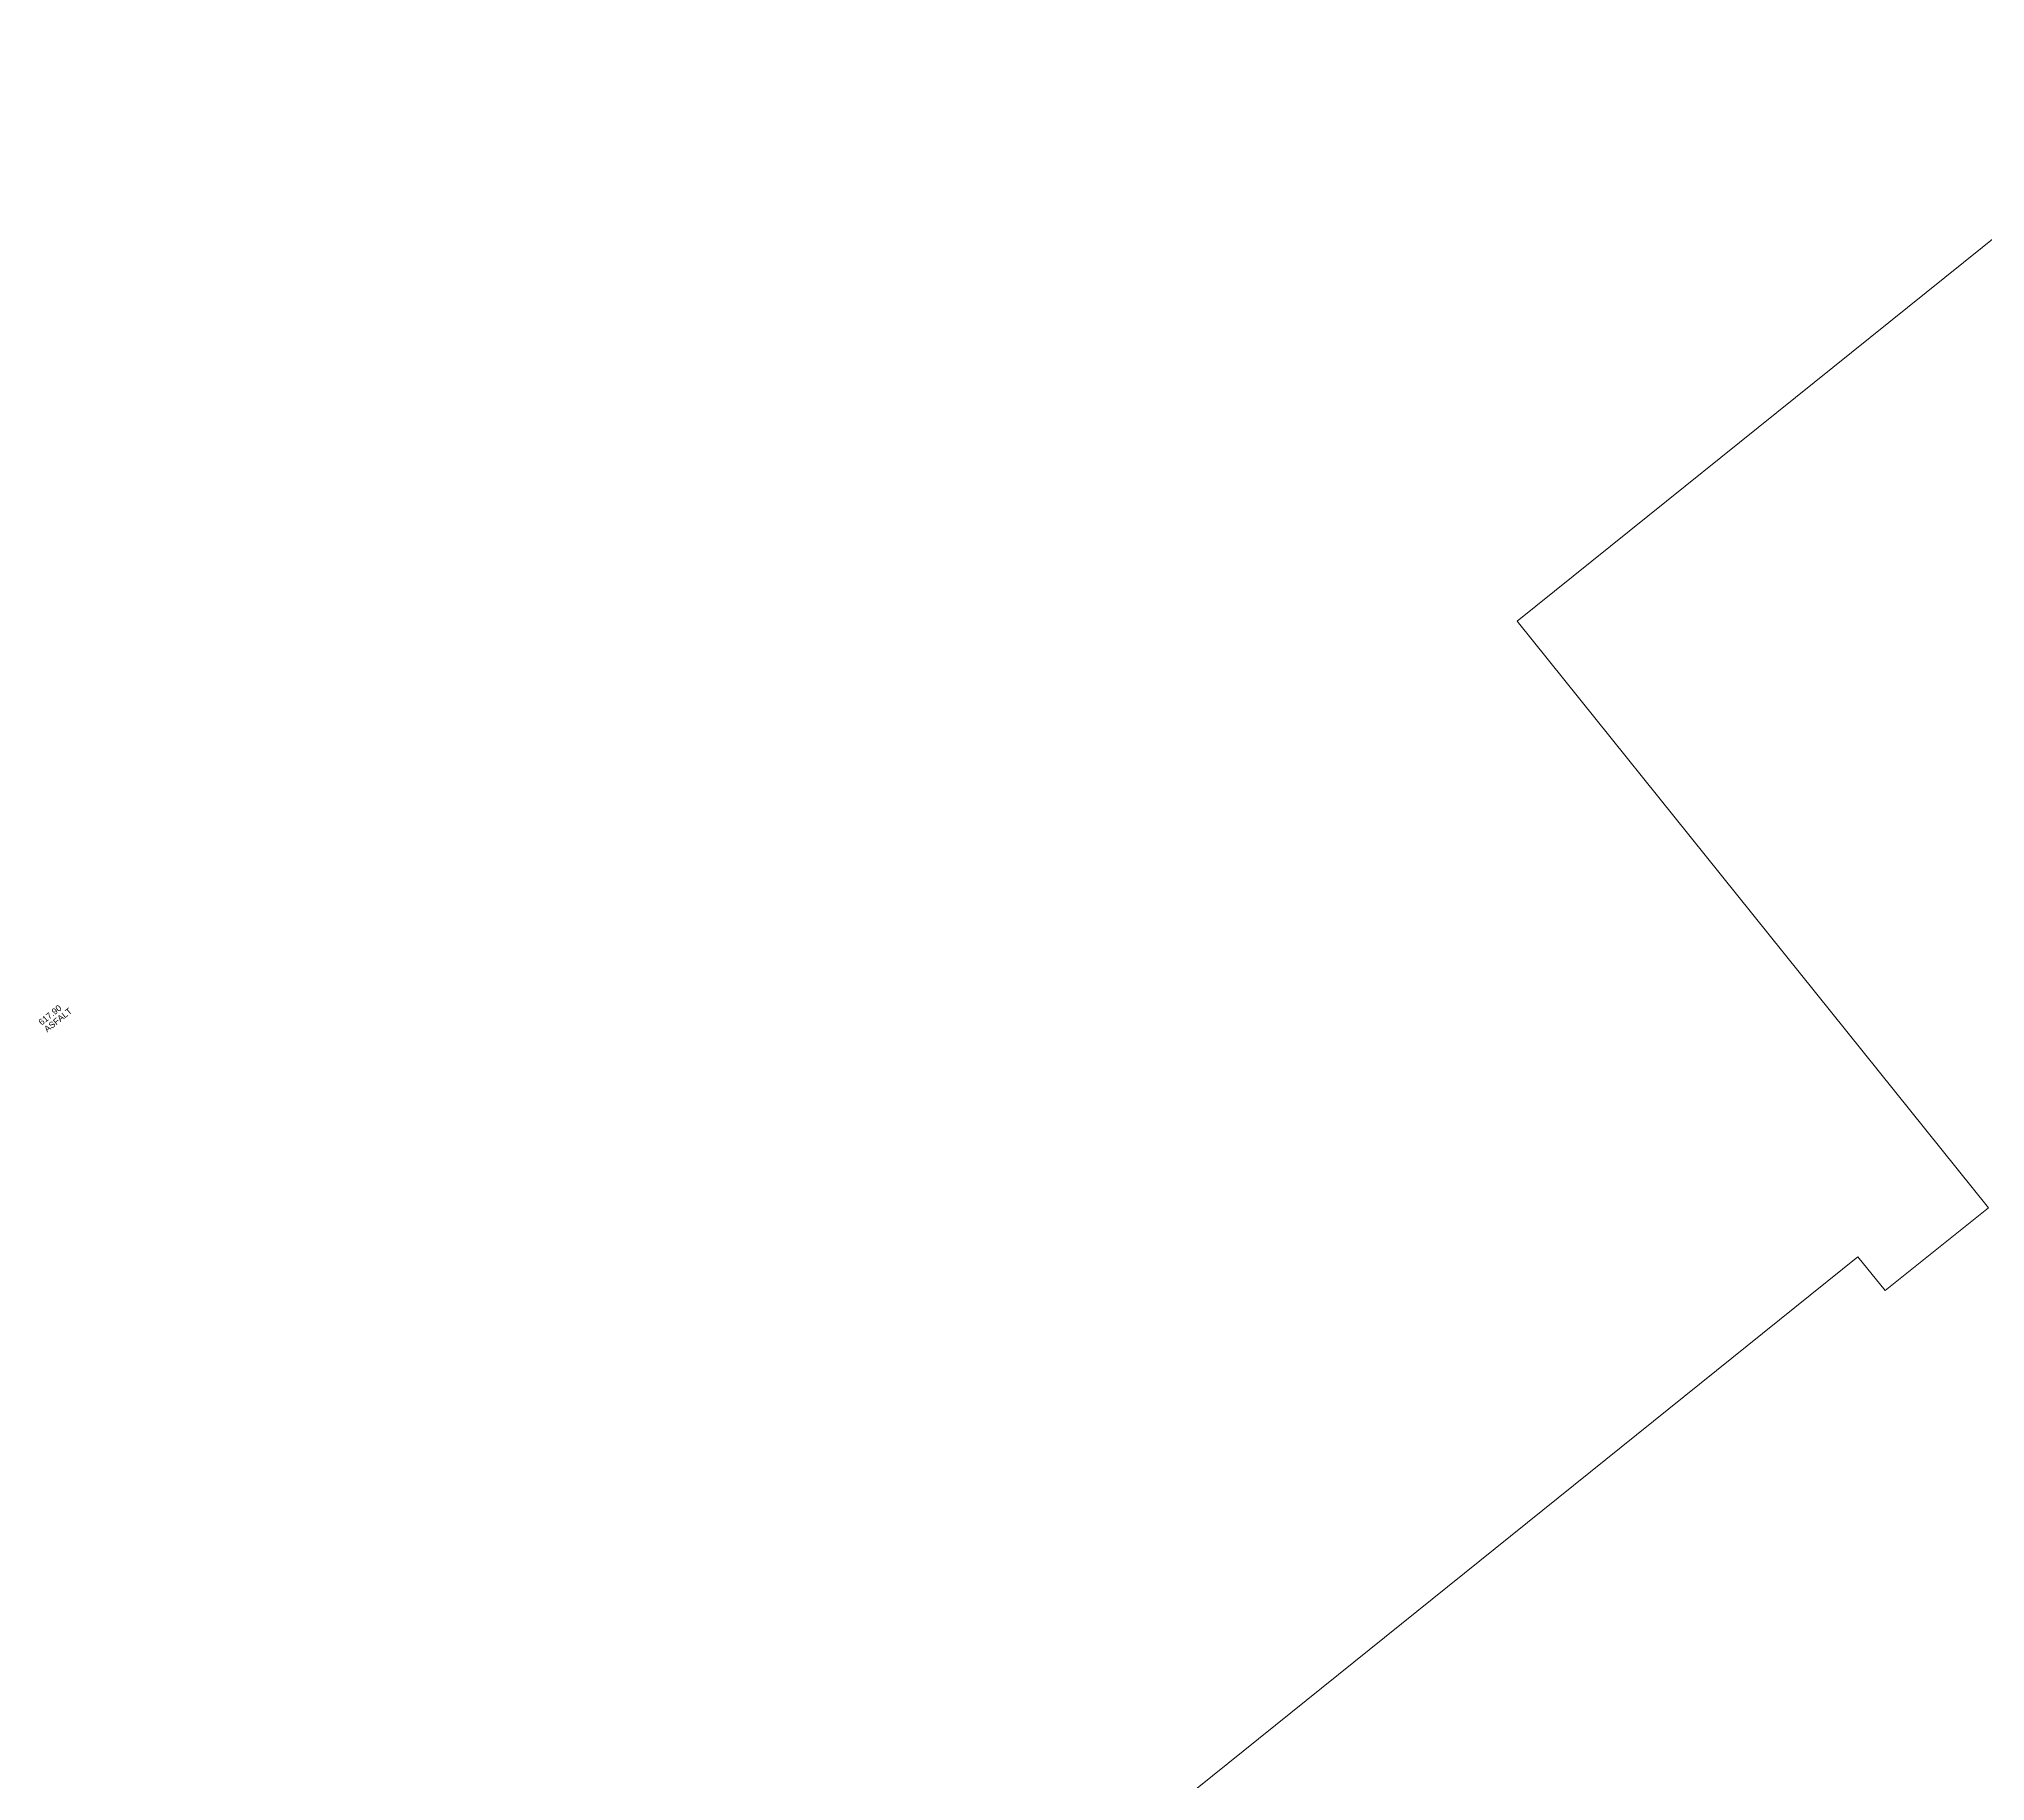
# Model space of a CAD drawing. Header units: millimetres. Extents: x 442402 to 633949, y -700592 to -547870.
# Drawn here: x 442402 to 480161, y -581662 to -547870 of the extents above; entities that cross this region are included whole.
import ezdxf

# ---------------------------------------------------------------- set-up
doc = ezdxf.new("R2010")
doc.units = ezdxf.units.MM
doc.header["$MEASUREMENT"] = 0
doc.layers.add('Drawing & Figure_Pen_No__214', color=7, linetype='Continuous', lineweight=0, true_color=0xe8e8e8)
doc.layers.add('Drawing & Figure_Pen_No__82', color=7, linetype='Continuous', lineweight=20, true_color=0xaaaaaa)
doc.styles.add('GENERATED_STYLE_1', font='')
doc.styles.get('GENERATED_STYLE_1').set_extended_font_data('Arial')

msp = doc.modelspace()

# ---------------------------------------------------------------- linework, layer by layer
at = {"layer": 'Drawing & Figure_Pen_No__82', "color": 253, "linetype": 'Continuous', "lineweight": 20, "true_color": 0xaaaaaa, "flags": 128}
msp.add_lwpolyline([(470360, -601837), (506849, -572520), (493965, -556478), (492802, -557412), (485144, -547870), (471082, -559164), (480229, -570543), (478223, -572149), (477695, -571492), (458430, -586979)], close=True, dxfattribs=at)

# ---------------------------------------------------------------- texts
at = {"layer": 'Drawing & Figure_Pen_No__214', "color": 254, "linetype": 'Continuous', "lineweight": 0, "true_color": 0xe8e8e8, "char_height": 120, "attachment_point": 7, "rotation": 38.7754, "style": 'GENERATED_STYLE_1'}
for s, insert in [('\\A1;{\\pql;\\fArial|b0|i0|c0|p34;617.90}', (442456, -567011)), ('\\A1;{\\pql;\\fArial|b0|i0|c0|p34;ASFALT}', (442564, -567145))]:
    msp.add_mtext(s, dxfattribs=dict(at, insert=insert))

doc.saveas('drawing.dxf')
